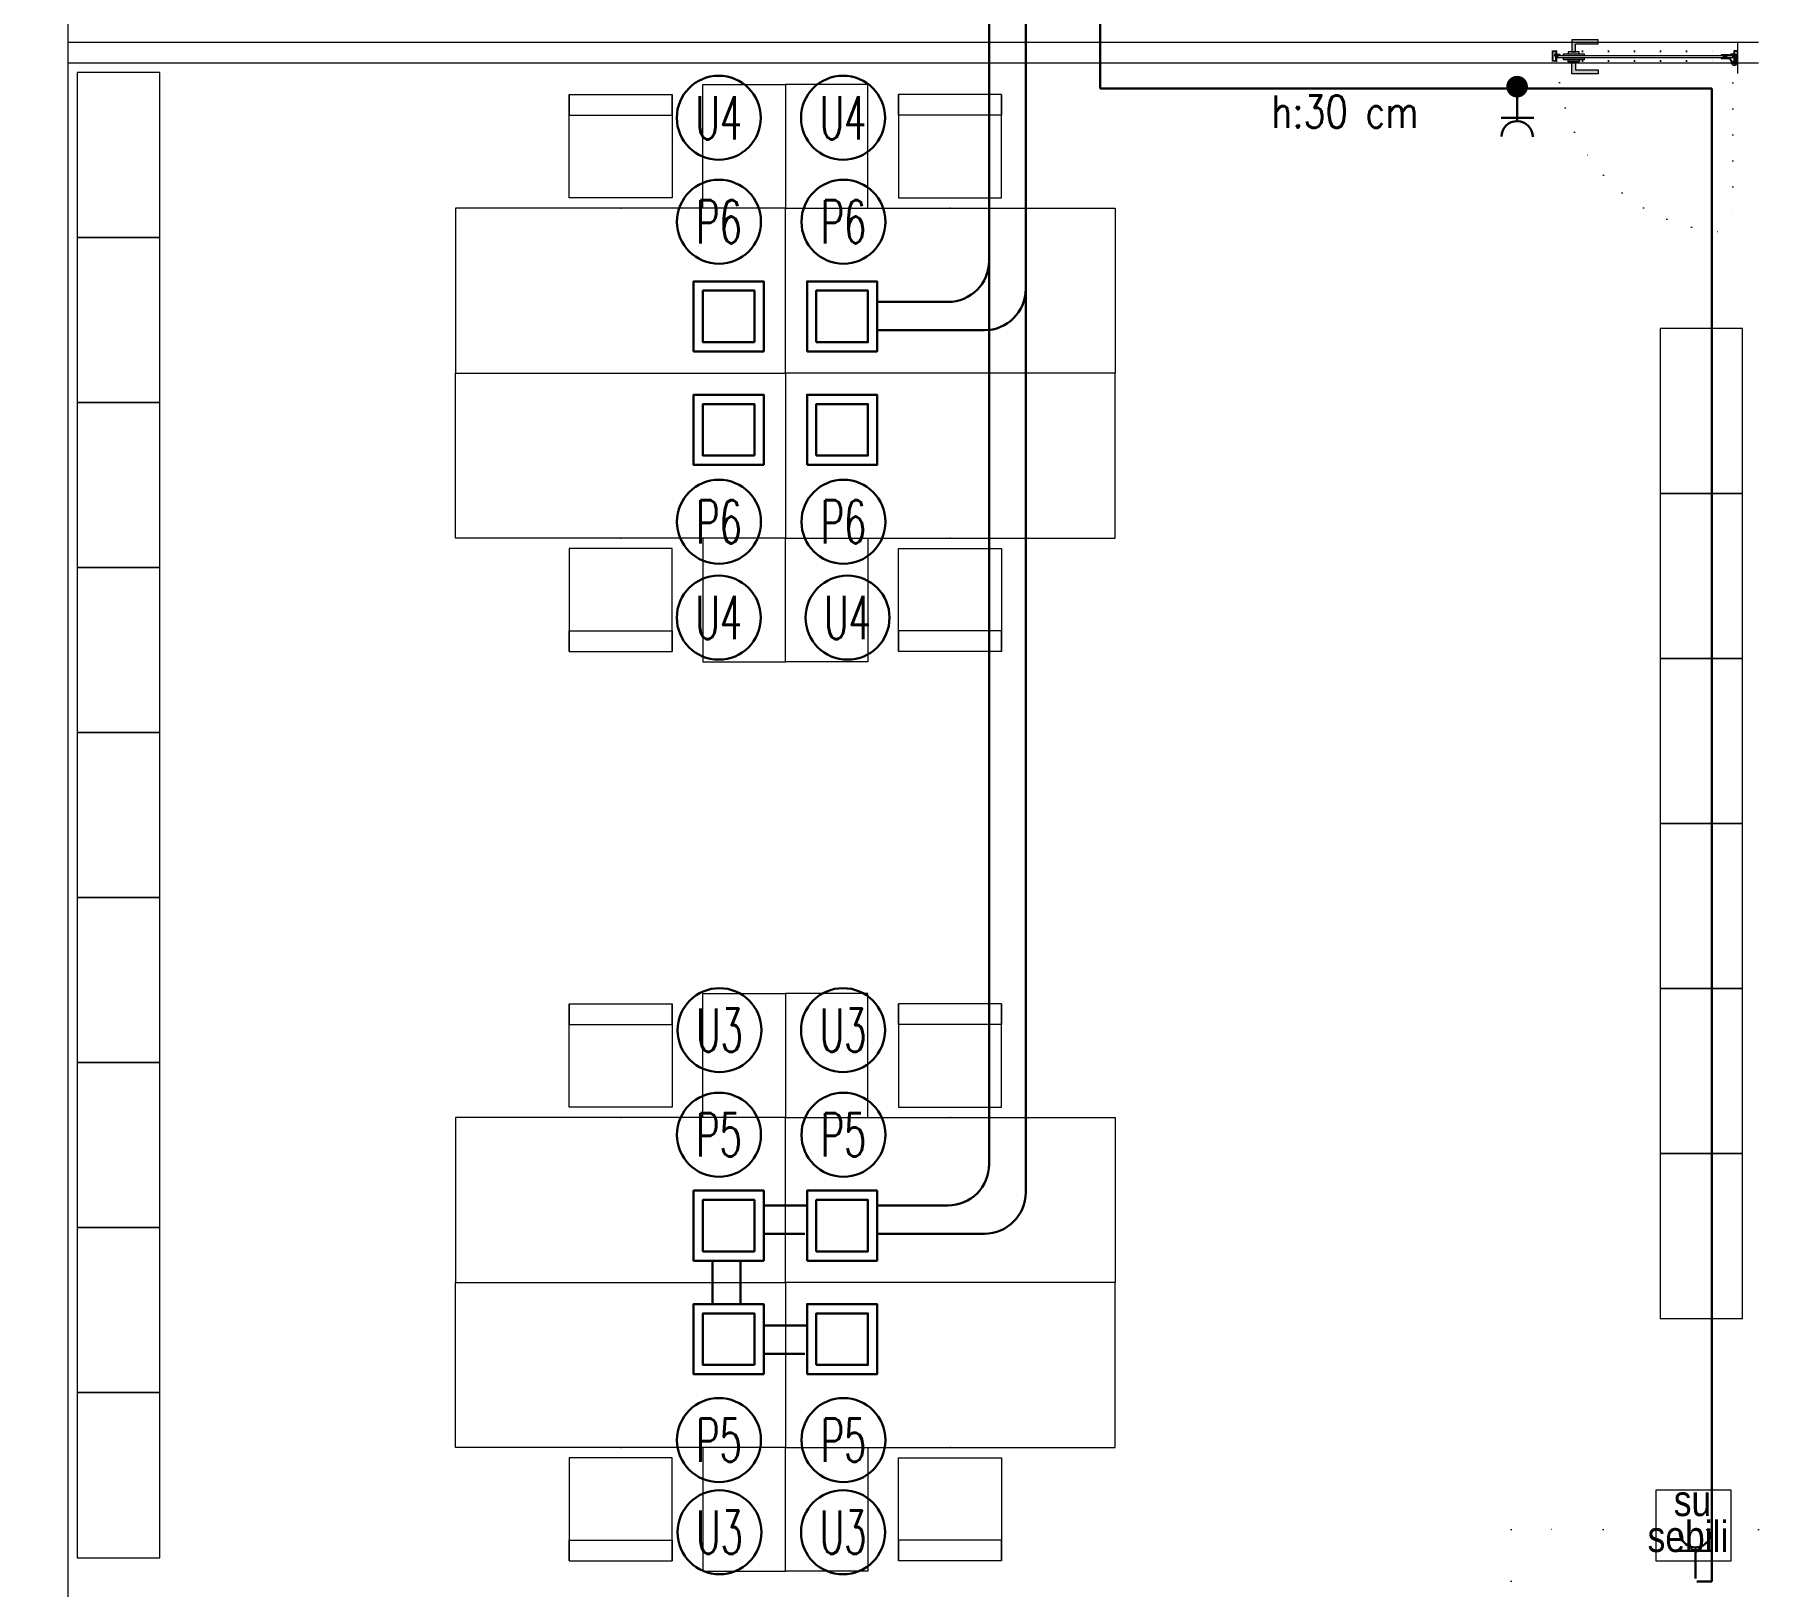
# Model space of a CAD drawing. Header units: metres. Extents: x -13194 to 152406, y -14653 to 29421.
# Drawn here: x 84024 to 84860, y 1612 to 2365 of the extents above; entities that cross this region are included whole.
import ezdxf
from ezdxf.enums import TextEntityAlignment as Align

# ---------------------------------------------------------------- set-up
doc = ezdxf.new("R2010")
doc.units = ezdxf.units.M
doc.header["$LTSCALE"] = 100
doc.header["$MEASUREMENT"] = 0
for name, pattern in [('DASHDOT', [1, 0.5, -0.25, 0, -0.25]), ('DOT2', [0.125, 0, -0.125]), ('DOT5', [0.75, 0, -0.75])]:
    doc.linetypes.add(name, pattern=pattern)
doc.layers.get('0').update_dxf_attribs({"color": 9, "lineweight": 9})
for name, color, linetype, lineweight in [('00', 9, 'Continuous', 9), ('01', 9, 'Continuous', 9), ('05', 9, 'Continuous', 9), ('05S', 9, 'Continuous', 9), ('06C', 9, 'Continuous', 9), ('07K', 9, 'Continuous', 9), ('10', 9, 'Continuous', 9), ('15', 9, 'Continuous', 9), ('20', 9, 'DOT2', 9), ('E-KABLO', 7, 'Continuous', 30), ('E-LINYE', 7, 'Continuous', 30), ('E-PRİZ', 7, 'Continuous', 30), ('E-YAZI', 7, 'Continuous', 30)]:
    doc.layers.add(name, color=color, linetype=linetype, lineweight=lineweight)
doc.styles.add('E-YAZI', font='txttw.shx')
doc.styles.add('MuuM_TEXT-STANDART', font='ARIALN.TTF')

# ---------------------------------------------------------------- blocks, each defined once
blk = doc.blocks.new('100_PRİZ')
at = {"layer": 'E-PRİZ', "color": 4}
for p, q in [((-1.22, 2.14), (1.28, 2.14)), ((0, 2.4), (0, 0))]:
    blk.add_line(p, q, dxfattribs=at)
blk.add_arc((0, 3.6), 1.2, 180.7551, 0.7551, dxfattribs=at)
blk = doc.blocks.new('E-DÖŞEME BUAT')
at = {"layer": 'E-YAZI', "color": 5}
for points in [[(-34, 34), (0, 34), (0, 0), (-34, 0)], [(-29.5, 29.5), (-4.5, 29.5), (-4.5, 4.5), (-29.5, 4.5)]]:
    blk.add_lwpolyline(points, close=True, dxfattribs=at)
blk = doc.blocks.new('1.Bod.Ara.Sitatik Elk')
at = {"layer": '01'}
blk.add_lwpolyline([(40, -8750), (0, -8750), (0, -2950), (40, -2950), (40, -8710), (40, -8710)], close=True, dxfattribs=at)
blk = doc.blocks.new('g-kapı kolu-p')
at = {"layer": '05S'}
h = blk.add_hatch(color=256, dxfattribs=at)
h.paths.add_polyline_path([(-0.95, 8.21), (11.85, 8.21), (11.85, 6.31), (0.95, 6.31), (0.95, 2.41), (-0.95, 2.41)])
h.paths.add_polyline_path([(-2.65, 2.41), (2.65, 2.41), (2.65, 1.5), (-2.65, 1.5)])
h.paths.add_polyline_path([(-5, 1.5), (5, 1.5), (5, 0.5), (-5, 0.5)])
h.paths.add_polyline_path([(-5, -0.5), (5, -0.5), (5, -1.5), (-5, -1.5)])
h.paths.add_polyline_path([(-2.65, -1.5), (2.65, -1.5), (2.65, -2.41), (-2.65, -2.41)])
h.paths.add_polyline_path([(-0.95, -2.41), (0.95, -2.41), (0.95, -6.31), (11.85, -6.31), (11.85, -8.21), (-0.95, -8.21)])
for points in [[(-5, 0.5), (5, 0.5), (5, 1.5), (-5, 1.5)], [(-2.65, 1.5), (2.65, 1.5), (2.65, 2.41), (-2.65, 2.41)], [(-5, -1.5), (5, -1.5), (5, -0.5), (-5, -0.5)], [(-2.65, -1.5), (2.65, -1.5), (2.65, -2.41), (-2.65, -2.41)]]:
    blk.add_lwpolyline(points, close=True)
for points in [[(11.85, 8.21), (-0.95, 8.21), (-0.95, 2.41), (0.95, 2.41), (0.95, 6.31), (11.85, 6.31), (11.85, 8.21)], [(11.85, -8.21), (-0.95, -8.21), (-0.95, -2.41), (0.95, -2.41), (0.95, -6.31), (11.85, -6.31), (11.85, -8.21)]]:
    blk.add_lwpolyline(points)
blk = doc.blocks.new('k-cambölme-kapı-p')
at = {"layer": '10'}
h = blk.add_hatch(dxfattribs=at)
h.set_pattern_fill('NET', color=256, angle=135, style=0)
h.set_pattern_definition([(135, (3753.7029, 560.85184), (-0.0883883476, -0.0883883476), []), (225, (3753.7029, 560.85184), (0.0883883476, -0.0883883476), [])])
h.paths.add_polyline_path([(2.08, -0.06), (2.08, 0.02), (2.07, 0.04), (2.05, 0.07), (2.01, 0.09), (1.98, 0.1), (1.97, 0.1), (1.97, -0.29), (1.94, -0.29), (1.94, -0.43), (1.88, -0.49), (1.67, -0.49), (1.82, -0.29), (1.73, -0.29), (1.53, -0.5), (1.44, -0.5), (1.62, -0.32), (1.62, -0.29), (1.51, -0.29), (1.34, -0.42), (1.32, -0.44), (1.3, -0.48), (1.29, -0.51), (1.26, -0.57), (1.26, -0.31), (1.32, -0.29), (1.23, -0.29), (1.23, -0.53), (1.23, -0.59), (1.24, -0.62), (1.26, -0.64), (3.47, -0.64), (3.47, -0.58), (3.38, -0.35), (3.38, -0.3), (3.42, -0.25), (3.42, -0.2), (3.38, -0.16), (2.73, -0.16), (2.74, -0.2), (2.91, -0.2, -1), (2.91, -0.25)])
h.paths.add_polyline_path([(2.05, -0.18), (2.05, -0.21), (2.08, -0.23), (2.11, -0.24), (2.15, -0.25), (2.95, -0.27), (2.92, -0.29), (2.55, -0.29), (2.54, -0.31), (2.52, -0.33), (2.5, -0.34), (2.48, -0.34), (2.46, -0.34), (2.44, -0.32), (2.42, -0.3), (2.08, -0.3), (1.99, -0.11), (1.99, -0.07), (2.05, -0.07)], flags=16)
h.paths.add_polyline_path([(2.41, -0.34), (2.51, -0.5), (2.08, -0.5), (2.08, -0.34)], flags=16)
h.paths.add_polyline_path([(2.55, -0.33), (2.89, -0.33), (2.94, -0.33), (3.28, -0.34, 0.166992), (3.34, -0.55), (2.72, -0.55), (2.55, -0.36)], flags=16)
h.paths.add_polyline_path([(3.02, -0.22), (3.02, -0.2), (3.33, -0.2, 0.10606), (3.29, -0.33), (3.01, -0.27)], flags=16)
h = blk.add_hatch(dxfattribs=at)
h.set_pattern_fill('NET', color=256, angle=135, style=0)
h.set_pattern_definition([(45, (474.94443, 2280.71206), (0.0883883476, -0.0883883476), []), (315, (474.94443, 2280.71206), (-0.0883883476, -0.0883883476), [])])
h.paths.add_polyline_path([(87.27, -0.16), (87.26, -0.2), (87.09, -0.2, 1), (87.09, -0.25), (87.92, -0.25), (87.92, -0.01), (87.93, 0.03), (87.96, 0.05), (88, 0.07), (88.03, 0.07), (88.03, -0.29), (88.06, -0.29), (88.06, -0.43), (88.12, -0.49), (88.33, -0.49), (88.18, -0.29), (88.27, -0.29), (88.47, -0.5), (88.56, -0.5), (88.38, -0.32), (88.38, -0.29), (88.49, -0.29), (88.66, -0.42), (88.68, -0.44), (88.7, -0.48), (88.71, -0.51), (88.74, -0.57), (88.74, -0.31), (88.68, -0.29), (88.77, -0.29), (88.77, -0.53), (88.77, -0.59), (88.76, -0.62), (88.74, -0.64), (86.53, -0.64), (86.53, -0.58), (86.62, -0.35), (86.62, -0.3), (86.58, -0.25), (86.58, -0.2), (86.62, -0.16)])
h.paths.add_polyline_path([(87.28, -0.55), (87.45, -0.36), (87.45, -0.33), (87.11, -0.33), (87.06, -0.33), (87.03, -0.31), (86.99, -0.27), (86.98, -0.22), (86.98, -0.2), (86.67, -0.2, -0.292264), (86.66, -0.55)], flags=16)
h.paths.add_polyline_path([(87.48, -0.51), (87.59, -0.51), (87.53, -0.43)], flags=16)
h.paths.add_polyline_path([(87.56, -0.4), (87.69, -0.5), (87.92, -0.5), (87.92, -0.34), (87.59, -0.34)], flags=16)
h.paths.add_polyline_path([(87.62, -0.53), (87.71, -0.62), (87.71, -0.53)], flags=16)
for points in [[(1.97, -0.29), (1.97, 2.13), (2.05, 2.13), (2.05, 2.28, 0.414214), (1.89, 2.44), (0.08, 2.44, 0.414214), (0, 2.36), (0, -2.36, 0.414214), (0.08, -2.44), (2.05, -2.44), (2.05, -2.25), (2.05, -2.23), (2.05, -2.23), (2.05, -2.23), (2.05, -2.23), (2.05, -2.23), (2.05, -0.89)], [(88.03, -0.29), (88.03, 2.13), (87.95, 2.13), (87.95, 2.28, -0.414214), (88.11, 2.44), (89.92, 2.44, -0.414214), (90, 2.36), (90, -2.36, -0.414214), (89.92, -2.44), (87.95, -2.44), (87.95, -2.25), (87.95, -2.23), (87.95, -2.23), (87.95, -2.23), (87.95, -2.23), (87.95, -2.23), (87.95, -0.89)], [(1.51, -0.29), (1.34, -0.42), (1.32, -0.44), (1.3, -0.48), (1.29, -0.51), (1.26, -0.57), (1.26, -0.31), (1.32, -0.29), (1.23, -0.29), (1.23, -0.53), (1.23, -0.59), (1.24, -0.62), (1.26, -0.64), (3.47, -0.64), (3.47, -0.58), (3.38, -0.35), (3.38, -0.3), (3.42, -0.25), (3.42, -0.2), (3.38, -0.16), (2.73, -0.16), (2.74, -0.2), (2.91, -0.2, -1), (2.91, -0.25, -1)], [(88.49, -0.29), (88.66, -0.42), (88.68, -0.44), (88.7, -0.48), (88.71, -0.51), (88.74, -0.57), (88.74, -0.31), (88.68, -0.29), (88.77, -0.29), (88.77, -0.53), (88.77, -0.59), (88.76, -0.62), (88.74, -0.64), (86.53, -0.64), (86.53, -0.58), (86.62, -0.35), (86.62, -0.3), (86.58, -0.25), (86.58, -0.2), (86.62, -0.16), (87.27, -0.16), (87.26, -0.2), (87.09, -0.2, 1), (87.09, -0.25, 1)], [(86.66, -0.55), (87.28, -0.55), (87.45, -0.36), (87.45, -0.33), (87.11, -0.33), (87.06, -0.33), (87.03, -0.31), (86.99, -0.27), (86.98, -0.22), (86.98, -0.2), (86.67, -0.2, 1)]]:
    blk.add_lwpolyline(points, format="xyb", dxfattribs=at)
for points in [[(1.82, 2.27), (0.16, 2.27), (0.16, 2.03), (0.38, 2.03), (0.38, 1.92), (0.22, 1.92), (0.22, 1.16), (0.35, 1.16), (0.35, -0.41), (0.22, -0.41), (0.22, -1.23), (0.36, -1.23), (0.36, -1.38), (0.16, -1.38), (0.16, -2.24), (1.82, -2.24), (1.82, -1.72), (1.62, -1.72), (1.62, -1.58), (1.82, -1.58), (1.82, -1.37), (1.61, -1.37), (1.61, -1.24), (1.74, -1.24), (1.74, -0.85), (1.06, -0.85), (1.06, -0.13), (1.5, -0.13), (1.5, 1.92), (1.57, 2.03), (1.82, 2.03), (1.82, 2.27)], [(0.69, 3.63), (0.69, 2.44)], [(0.69, 2.27), (0.69, -0.24), (1.06, -0.24)], [(1.06, 2.44), (1.06, 2.86)], [(1.06, -0.13), (1.06, 2.27)], [(1.5, 1.92), (1.06, 1.92)], [(1.17, 1.92), (1.17, -0.13)], [(2.91, -0.25), (2.08, -0.06), (2.08, 0.02), (2.07, 0.04), (2.05, 0.07), (2.01, 0.09), (1.98, 0.1), (1.97, 0.1)], [(3.84, 0.88), (2.63, 3.22)], [(4.07, 1.27), (2.67, 3.99)], [(8.14, 0.88), (8.14, 1.27), (4.07, 1.27)], [(5.3, 0.88), (5.3, -0.16)], [(5.5, 1.27), (5.77, 0.97), (5.77, 0.88)], [(5.59, 0.88), (5.59, -0.16)], [(6.76, 1.27), (6.49, 0.97), (6.49, 0.88)], [(6.67, 0.88), (6.67, -0.16)], [(6.96, 0.88), (6.96, -0.16)], [(87.09, -0.25), (87.92, -0.25), (87.92, -0.01), (87.93, 0.03), (87.96, 0.05), (88, 0.07), (88.03, 0.07)], [(88.18, 2.27), (89.84, 2.27), (89.84, 2.03), (89.62, 2.03), (89.62, 1.92), (89.78, 1.92), (89.78, 1.16), (89.65, 1.16), (89.65, -0.41), (89.78, -0.41), (89.78, -1.23), (89.64, -1.23), (89.64, -1.38), (89.84, -1.38), (89.84, -2.24), (88.18, -2.24), (88.18, -1.72), (88.38, -1.72), (88.38, -1.58), (88.18, -1.58), (88.18, -1.37), (88.39, -1.37), (88.39, -1.24), (88.26, -1.24), (88.26, -0.85), (88.94, -0.85), (88.94, -0.13), (88.5, -0.13), (88.5, 1.92), (88.43, 2.03), (88.18, 2.03), (88.18, 2.27)], [(2.05, -0.89), (3.59, -0.89), (3.59, -0.64), (1.23, -0.64), (1.23, -0.29), (1.97, -0.29)], [(1.62, -0.29), (1.62, -0.32), (1.44, -0.5), (1.53, -0.5), (1.73, -0.29)], [(1.82, -0.29), (1.67, -0.49), (1.88, -0.49), (1.94, -0.43), (1.94, -0.29)], [(3.34, -0.55), (2.72, -0.55), (2.55, -0.36), (2.55, -0.33), (2.89, -0.33), (2.94, -0.33)], [(3.28, -0.34), (3.28, -0.34), (2.94, -0.33)], [(3.01, -0.27), (3.02, -0.22), (3.02, -0.2), (3.33, -0.2)], [(3.01, -0.27), (3.29, -0.33), (3.29, -0.33)], [(4.06, -0.16), (4.06, -0.55), (8.14, -0.55)], [(8.14, -0.55), (8.14, -0.16)], [(87.95, -0.89), (86.41, -0.89), (86.41, -0.64), (88.77, -0.64), (88.77, -0.29), (88.03, -0.29)], [(87.59, -0.51), (87.53, -0.43), (87.48, -0.51), (87.59, -0.51)], [(88.18, -0.29), (88.33, -0.49), (88.12, -0.49), (88.06, -0.43), (88.06, -0.29)], [(88.38, -0.29), (88.38, -0.32), (88.56, -0.5), (88.47, -0.5), (88.27, -0.29)]]:
    blk.add_lwpolyline(points, dxfattribs=at)
at = {"layer": '10', "linetype": 'DASHDOT', "ltscale": 0.05}
for points in [[(3.22, 3.63), (0.2, 3.63)], [(1.71, 2.14), (1.71, 4.9)], [(6.13, 1.44), (6.13, -0.55)]]:
    blk.add_lwpolyline(points, dxfattribs=at)
at = {"layer": '10'}
for points in [[(1.99, -0.07), (2.05, -0.07), (2.05, -0.18), (2.05, -0.21), (2.08, -0.23), (2.11, -0.24), (2.15, -0.25), (2.95, -0.27), (2.92, -0.29), (2.55, -0.29), (2.54, -0.31), (2.52, -0.33), (2.5, -0.34), (2.48, -0.34), (2.46, -0.34), (2.44, -0.32), (2.42, -0.3), (2.08, -0.3), (1.99, -0.11)], [(2.08, -0.5), (2.08, -0.34), (2.41, -0.34), (2.51, -0.5), (2.51, -0.5)], [(87.92, -0.5), (87.92, -0.34), (87.59, -0.34), (87.56, -0.4), (87.69, -0.5)], [(87.62, -0.53), (87.71, -0.53), (87.71, -0.62)]]:
    blk.add_lwpolyline(points, close=True, dxfattribs=at)
blk.add_circle((1.71, 3.65), 1.02, dxfattribs=at)
for centre, start, end in [((3.6, -0.37), 176.14303, 214.06492), ((3.6, -0.37), 148.89788, 173.11441), ((86.4, -0.37), 325.93508, 31.10212)]:
    blk.add_arc(centre, 0.322, start, end, dxfattribs=at)
at = {"layer": '15', "linetype": 'DOT2'}
blk.add_lwpolyline([(2.48, 0.36), (2.48, 85.36)], dxfattribs=at)
at = {"layer": '15'}
blk.add_lwpolyline([(2.58, 0.88), (87.42, 0.88), (87.52, 0.78), (87.52, -0.05), (87.42, -0.16), (2.58, -0.16), (2.58, -0.16), (2.48, -0.05), (2.48, 0.78), (2.58, 0.88)], dxfattribs=at)
at = {"layer": '15', "linetype": 'DOT2'}
blk.add_arc((2.48, 0.36), 85.04, 0, 90, dxfattribs=at)
at = {"layer": '20'}
for p, q in [((87.95, 2.43), (2.05, 2.43)), ((87.95, 2.13), (2.05, 2.13)), ((87.95, -2.23), (2.05, -2.23)), ((87.95, -2.44), (2.05, -2.44))]:
    blk.add_line(p, q, dxfattribs=at)
at = {"layer": '06C', "xscale": -1}
blk.add_blockref('g-kapı kolu-p', (79.64, 0.38), dxfattribs=at)
blk = doc.blocks.new('p-sandalye-03')
for points in [[(-5, -25.14), (-5, 24.86), (-55, 24.86), (-55, -25.14), (-5, -25.14)], [(-55, 24.86), (-45, 24.86), (-45, -25.14), (-55, -25.14)]]:
    blk.add_lwpolyline(points)
blk.add_point((0, -0.14))
blk = doc.blocks.new('m-calisma unitesi 02')
at = {"ltscale": 0.5}
blk.add_lwpolyline([(-160, 140), (-160, 80), (-120, 80), (-120, 140)], close=True, dxfattribs=at)
blk.add_lwpolyline([(0, 80), (0, 0), (-160, 0), (-160, 80)], close=True)
at = {"linetype": 'DOT5'}
blk.add_lwpolyline([(-160, 80), (-160, 80)], dxfattribs=at)
at = {"rotation": 270}
blk.add_blockref('p-sandalye-03', (-80, 80), dxfattribs=at)
blk = doc.blocks.new('gr-p-birim')
blk.add_lwpolyline([(-0.5, -0.5), (0.5, -0.5), (0.5, 0.5), (-0.5, 0.5)], close=True)
blk = doc.blocks.new('1.Bod.Ara.Mimari Elk')
blk.add_lwpolyline([(810.32, -6970.81), (846.65, -6970.81), (846.65, -7005.26), (810.32, -7005.26)], close=True)
at = {"layer": '00'}
for p, q in [((860, -6269.08), (40, -6269.08)), ((860, -6269.08), (850, -6269.08)), ((850, -6284.08), (850, -6269.08)), ((860, -6279.08), (40, -6279.08))]:
    blk.add_line(p, q, dxfattribs=at)
at = {"layer": '20', "ltscale": 2}
for p, q in [((860, -6990), (740, -6990)), ((740, -6990), (740, -8750))]:
    blk.add_line(p, q, dxfattribs=at)
at = {"layer": '05', "xscale": 40, "yscale": 80}
for p in [(64.55, -6323.64), (64.55, -6403.64), (832.25, -6447.76), (64.55, -6483.64), (832.25, -6527.76), (64.55, -6563.64), (832.25, -6607.76), (64.55, -6643.64), (832.25, -6687.76), (64.55, -6723.64), (832.25, -6767.76), (64.55, -6803.64), (832.25, -6847.76), (64.55, -6883.64), (64.55, -6963.64)]:
    blk.add_blockref('gr-p-birim', p, dxfattribs=at)
at = {"layer": '05', "xscale": -1}
for p in [(228.01, -6429.4), (228.01, -6870.19)]:
    blk.add_blockref('m-calisma unitesi 02', p, dxfattribs=at)
at = {"layer": '05'}
for p in [(548.01, -6429.4), (548.01, -6870.19)]:
    blk.add_blockref('m-calisma unitesi 02', p, dxfattribs=at)
at = {"layer": '05', "rotation": 180.0000000001147}
for p in [(228.01, -6429.4), (228.01, -6870.19)]:
    blk.add_blockref('m-calisma unitesi 02', p, dxfattribs=at)
at = {"layer": '05', "xscale": -1, "rotation": 180}
for p in [(548.01, -6429.4), (548.01, -6870.19)]:
    blk.add_blockref('m-calisma unitesi 02', p, dxfattribs=at)
at = {"layer": '07K', "rotation": 180}
blk.add_blockref('k-cambölme-kapı-p', (850, -6275.66), dxfattribs=at)
at = {"style": 'MuuM_TEXT-STANDART'}
for s, p in [('su', (818.91, -6983.47)), ('sebili', (806.21, -7000.86))]:
    blk.add_text(s, height=15, dxfattribs=at).set_placement(p)

msp = doc.modelspace()

# ---------------------------------------------------------------- linework, layer by layer
at = {"layer": 'E-KABLO', "color": 6}
for p, q in [((84504.56, 1803.42), (84504.56, 2645.14)), ((84540.69, 2379.38), (84540.69, 2338.6)), ((84540.69, 2338.6), (84837.36, 2338.6)), ((84837.36, 2338.6), (84837.36, 1614.78)), ((84432.51, 2221.41), (84484.56, 2221.41)), ((84377.51, 1783.42), (84397.5, 1783.42)), ((84432.51, 1783.42), (84484.56, 1783.42)), ((84366.32, 1749.31), (84366.32, 1770.31)), ((84377.51, 1725.17), (84397.5, 1725.17)), ((84837.36, 1614.78), (84830.02, 1614.78))]:
    msp.add_line(p, q, dxfattribs=at)
at = {"layer": 'E-KABLO', "color": 4}
for p, q in [((84486.84, 1817.11), (84486.84, 2625.28)), ((84432.51, 2235.1), (84466.84, 2235.1)), ((84377.51, 1797.11), (84398.51, 1797.11)), ((84432.51, 1797.11), (84466.84, 1797.11)), ((84352.63, 1749.31), (84352.63, 1770.31)), ((84377.51, 1738.86), (84398.51, 1738.86))]:
    msp.add_line(p, q, dxfattribs=at)
at = {"layer": 'E-KABLO', "color": 4, "const_width": 5.25}
msp.add_lwpolyline([(84740.27, 2339.48, 1), (84745.52, 2339.48, 1)], format="xyb", close=True, dxfattribs=at)
at = {"layer": 'E-KABLO', "color": 4}
for centre in [(84466.84, 2255.1), (84466.84, 1817.11)]:
    msp.add_arc(centre, 20, 270, 0, dxfattribs=at)
at = {"layer": 'E-KABLO', "color": 6}
for centre in [(84484.56, 2241.41), (84484.56, 1803.42)]:
    msp.add_arc(centre, 20, 270, 0, dxfattribs=at)
at = {"layer": 'E-LINYE', "color": 7, "linetype": 'Continuous'}
for centre in [(84355.72, 2324.41), (84415.97, 2324.41), (84355.81, 2274), (84416.19, 2274), (84355.81, 2128.54), (84416.19, 2128.54), (84355.72, 2082.07), (84418.16, 2082.07), (84356.06, 1882.09), (84415.97, 1882.09), (84355.81, 1831.4), (84416.19, 1831.4), (84355.81, 1683.38), (84416.19, 1683.38), (84356.06, 1638.68), (84415.97, 1638.68)]:
    msp.add_circle(centre, 20.37, dxfattribs=at)

# ---------------------------------------------------------------- block references
for name in ['1.Bod.Ara.Mimari Elk', '1.Bod.Ara.Sitatik Elk']:
    msp.add_blockref(name, (84000, 8630))
at = {"layer": 'E-PRİZ', "xscale": -6.3, "yscale": 6.3, "zscale": 6.3, "rotation": 180}
msp.add_blockref('100_PRİZ', (84742.9, 2337.89), dxfattribs=at)
at = {"layer": 'E-PRİZ', "xscale": -6.3, "yscale": 6.3, "zscale": 6.3}
msp.add_blockref('100_PRİZ', (84829.4, 1616.23), dxfattribs=at)
at = {"layer": 'E-YAZI', "color": 1, "rotation": 179.999999999687}
for p in [(84343.51, 2245.1), (84343.51, 2190.1), (84343.51, 1804.31), (84343.51, 1749.31)]:
    msp.add_blockref('E-DÖŞEME BUAT', p, dxfattribs=at)
at = {"layer": 'E-YAZI', "color": 1, "xscale": -1, "rotation": 180}
for p in [(84432.51, 2245.1), (84432.51, 2190.1), (84432.51, 1804.31), (84432.51, 1749.31)]:
    msp.add_blockref('E-DÖŞEME BUAT', p, dxfattribs=at)

# ---------------------------------------------------------------- texts
at = {"layer": 'E-LINYE', "color": 3, "linetype": 'Continuous', "style": 'E-YAZI', "width": 0.6}
for s, p in [('U4', (84355.72, 2324.41)), ('U4', (84415.97, 2324.41)), ('P6', (84355.81, 2274)), ('P6', (84416.19, 2274)), ('P6', (84355.81, 2128.54)), ('P6', (84416.19, 2128.54)), ('U4', (84355.72, 2082.07)), ('U4', (84418.16, 2082.07)), ('U3', (84356.06, 1882.09)), ('U3', (84415.97, 1882.09)), ('P5', (84355.81, 1831.4)), ('P5', (84416.19, 1831.4)), ('P5', (84355.81, 1683.38)), ('P5', (84416.19, 1683.38)), ('U3', (84356.06, 1638.68)), ('U3', (84415.97, 1638.68))]:
    msp.add_text(s, height=21, dxfattribs=at).set_placement(p, align=Align.MIDDLE_CENTER)
at = {"layer": 'E-YAZI', "color": 3, "style": 'E-YAZI', "width": 0.8}
msp.add_text('h:30 cm', height=15.68, dxfattribs=at).set_placement((84623.71, 2319.55))

doc.saveas('drawing.dxf')
